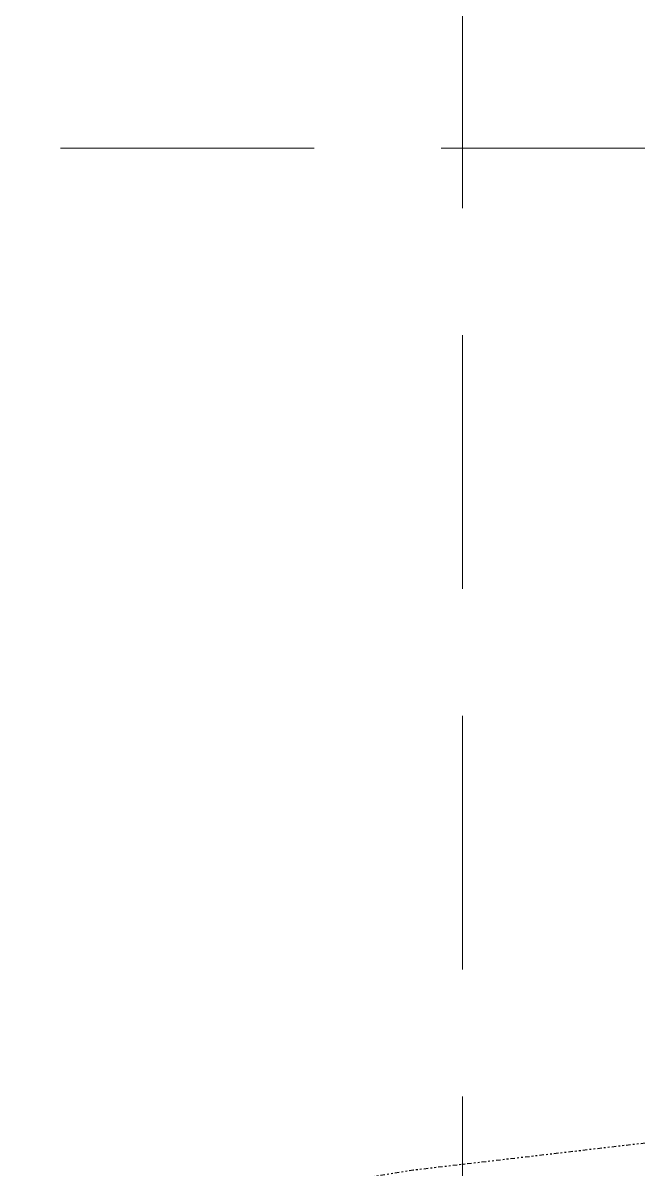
# Model space of a CAD drawing. Header units: feet. Extents: x 2175025 to 2179063, y 467811 to 470338.
# Drawn here: x 2176577.8 to 2176612.6, y 468197.2 to 468262.2 of the extents above; entities that cross this region are included whole.
import ezdxf

# ---------------------------------------------------------------- set-up
doc = ezdxf.new("R2010")
doc.units = ezdxf.units.FT
doc.header["$LTSCALE"] = 0.5
doc.header["$MEASUREMENT"] = 0
doc.linetypes.add('DIVIDE', pattern=[1.25, 0.5, -0.25, 0, -0.25, 0, -0.25])
doc.linetypes.add('HIDDEN', pattern=[0.375, 0.25, -0.125])
for name, color, linetype in [('EC', 35, 'DIVIDE'), ('GRID', 254, 'HIDDEN'), ('Road Bush Tollway Approximate', 4, 'CONTINUOUS')]:
    doc.layers.add(name, color=color, linetype=linetype)

msp = doc.modelspace()

# ---------------------------------------------------------------- linework, layer by layer
at = {"layer": 'EC', "color": 43}
msp.add_polyline3d([(2176758.036, 468206.804, 440), (2176738.18, 468206.457, 440), (2176719.038, 468206.112, 440), (2176699.897, 468205.482, 440), (2176679.614, 468204.562, 440), (2176658.903, 468203.356, 440), (2176638.623, 468201.436, 440), (2176618.773, 468199.375, 440), (2176599.922, 468197.174, 440), (2176581.931, 468194.261, 440), (2176564.942, 468190.78, 440), (2176547.379, 468187.869, 440), (2176527.954, 468186.667, 440), (2176508.526, 468186.607, 440), (2176490.667, 468186.98, 440), (2176476.095, 468187.364, 440), (2176465.666, 468187.475, 440), (2176458.38, 468187.31, 440), (2176452.381, 468187.005, 440), (2176447.954, 468186.563, 440), (2176444.955, 468186.268, 440), (2176442.385, 468185.689, 440), (2176440.973, 468185.413, 440)], dxfattribs=at)
at = {"layer": 'GRID', "color": 252, "linetype": 'HIDDEN', "lineweight": 0, "ltscale": 115}
for p, q in [((2176602.689, 470271.351), (2176602.689, 468066.073)), ((2175092.102, 468255.073), (2178998.102, 468255.073))]:
    msp.add_line(p, q, dxfattribs=at)
at = {"layer": 'Road Bush Tollway Approximate', "color": 7}
msp.add_arc((2174120.931, 468229.195, -18.307), 2524.839, 359.29348, 16.248119, dxfattribs=at)

doc.saveas('drawing.dxf')
